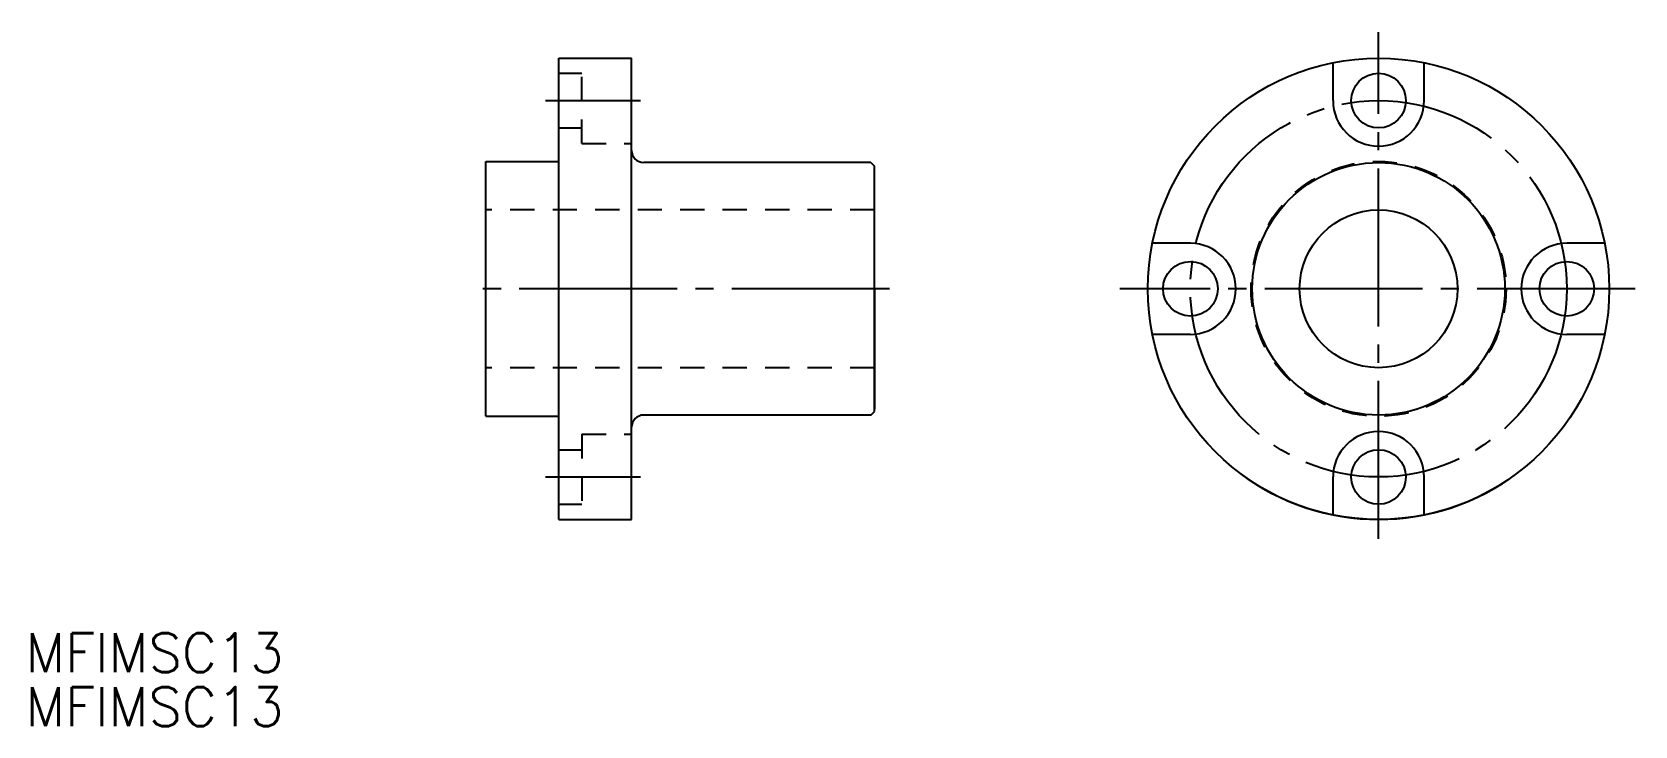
# Model space of a CAD drawing. Extents: x 80 to 212, y 139 to 196.
import ezdxf

# ---------------------------------------------------------------- set-up
doc = ezdxf.new("R2010")
doc.units = 0
doc.linetypes.add('CENTER', pattern=[17.5, 13, -1.5, 1.5, -1.5])
doc.linetypes.add('DASHED', pattern=[3.5, 2, -1.5])
doc.layers.get('0').update_dxf_attribs({"linetype": 'CONTINUOUS'})
doc.layers.add('CENTER', color=1, linetype='CENTER')
doc.styles.get("Standard").update_dxf_attribs({"font": 'txt.shx', "bigfont": '@extfont2.shx'})

msp = doc.modelspace()

# ---------------------------------------------------------------- linework, layer by layer
at = {"color": 7, "linetype": 'CONTINUOUS'}
for p, q in [((123.44, 193.71), (129.44, 193.71)), ((123.44, 155.71), (123.44, 193.71)), ((129.44, 155.71), (129.44, 193.71)), ((187.21, 190.21), (187.21, 193.32)), ((194.71, 190.21), (194.71, 193.32)), ((117.44, 164.21), (117.44, 185.21)), ((117.44, 185.21), (123.44, 185.21)), ((149.14, 185.11), (130.44, 185.11)), ((149.14, 185.11), (149.44, 184.81)), ((149.44, 164.61), (149.44, 184.81)), ((149.44, 174.71), (149.44, 184.61)), ((175.46, 178.46), (172.34, 178.46)), ((209.57, 178.46), (206.46, 178.46)), ((149.44, 174.71), (149.44, 164.81)), ((175.46, 170.96), (172.34, 170.96)), ((209.57, 170.96), (206.46, 170.96)), ((117.44, 164.21), (123.44, 164.21)), ((149.14, 164.31), (130.44, 164.31)), ((149.14, 164.31), (149.44, 164.61)), ((187.21, 156.09), (187.21, 159.21)), ((194.71, 156.09), (194.71, 159.21)), ((123.44, 155.71), (129.44, 155.71))]:
    msp.add_line(p, q, dxfattribs=at)
at = {"color": 3, "linetype": 'DASHED'}
for p, q in [((125.34, 186.67), (125.34, 193.71)), ((123.44, 192.46), (125.34, 192.46)), ((123.44, 187.96), (125.34, 187.96)), ((125.34, 186.67), (129.44, 186.67)), ((149.44, 181.21), (117.44, 181.21)), ((149.44, 168.21), (117.44, 168.21)), ((125.34, 162.74), (129.44, 162.74)), ((125.34, 162.74), (125.34, 155.71)), ((123.44, 161.46), (125.34, 161.46)), ((123.44, 156.96), (125.34, 156.96))]:
    msp.add_line(p, q, dxfattribs=at)
at = {"color": 7, "linetype": 'CONTINUOUS'}
for centre, radius in [((190.96, 174.71), 19), ((190.96, 190.21), 2.25), ((190.96, 174.71), 10.4), ((190.96, 174.71), 6.5), ((175.46, 174.71), 2.25), ((206.46, 174.71), 2.25), ((190.96, 159.21), 2.25)]:
    msp.add_circle(centre, radius, dxfattribs=at)
at = {"color": 3, "linetype": 'DASHED'}
msp.add_circle((190.96, 174.71), 10.5, dxfattribs=at)
at = {"color": 7, "linetype": 'CONTINUOUS'}
for centre, radius, start, end in [((190.96, 190.21), 3.75, 180, 0), ((130.44, 186.11), 1, 180, 270), ((175.46, 174.71), 3.75, 270, 90), ((206.46, 174.71), 3.75, 90, 270), ((130.44, 163.31), 1, 90, 180), ((190.96, 159.21), 3.75, 0, 180)]:
    msp.add_arc(centre, radius, start, end, dxfattribs=at)
at = {"color": 3, "linetype": 'CONTINUOUS'}
msp.add_arc((190.96, 174.71), 19, 232.7522, 307.2478, dxfattribs=at)
at = {"layer": 'CENTER', "color": 1, "linetype": 'CENTER'}
for p, q in [((190.96, 154.12), (190.96, 195.86)), ((122.34, 190.21), (130.16, 190.21)), ((150.69, 174.71), (116.08, 174.71)), ((212.08, 174.71), (169.65, 174.71)), ((122.34, 159.21), (130.16, 159.21))]:
    msp.add_line(p, q, dxfattribs=at)
msp.add_circle((190.96, 174.71), 15.5, dxfattribs=at)

# ---------------------------------------------------------------- texts
at = {"color": 7, "linetype": 'CONTINUOUS'}
for p in [(79.51, 143.14), (79.51, 138.7)]:
    msp.add_text('MFIMSC13', height=3.2, dxfattribs=at).set_placement(p)

doc.saveas('drawing.dxf')
